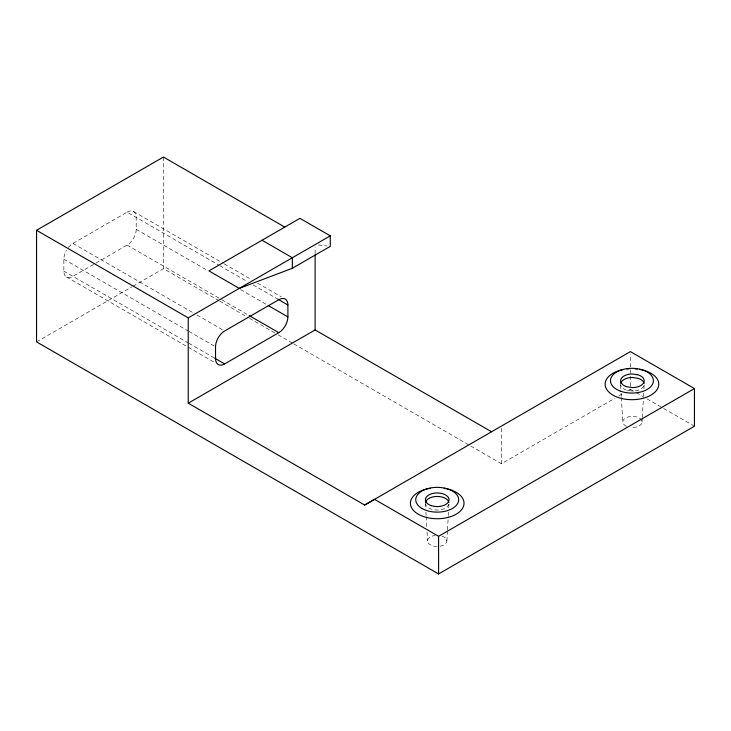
<?xml version="1.0" encoding="UTF-8"?>
<svg xmlns="http://www.w3.org/2000/svg" width="731" height="731" viewBox="0 0 731 731"><rect width="100%" height="100%" fill="white"/><g stroke="black" fill="none" stroke-linecap="round" stroke-linejoin="round"><path stroke-width="0.55" stroke-dasharray="3.65 2.74" d="M315.116 253.712L315.116 246.886M446.869 540.913L447.436 530.944M447.5 529.838L448.249 516.543M448.313 515.437L448.505 512.111M448.752 507.68L449.008 503.257M642.065 421.933L642.257 418.616M642.321 417.502L643.454 397.563M643.518 396.458L643.7 393.141M643.956 388.709L644.203 384.278M68.403 247.471A12.875 7.429 -60 0 1 72.954 243.432L127.103 212.164L218.944 265.179M127.103 212.164A12.875 7.429 -60 0 1 136.204 217.427L136.213 229.324A12.875 7.438 -60 0 1 127.103 245.095L72.954 276.355A12.866 7.429 -60 0 1 63.853 271.1L63.853 259.194A12.875 7.429 -60 0 1 66.521 250.221M36.55 341.898L131.964 286.826M132.951 286.26L163.442 268.652L218.788 300.596M470.801 446.065L501.439 463.746L614.853 398.24M618.746 396.001L623.607 393.187M627.49 390.948L630.405 389.257L630.405 353.886M318.369 244.986L327.031 245.991M630.405 389.257L635.285 392.072M636.262 392.638L643.088 396.577M646.981 398.834L662.652 407.88M663.638 408.446L694.45 426.228M133.545 211.533L223.174 263.27M224.161 263.836L251.738 279.754M257.65 283.171L281.289 296.813M219.93 265.755L247.507 281.673M253.182 284.944L278.785 299.728M136.213 229.324L208.116 270.826M240.618 289.595L267.217 304.946M127.103 245.095L220.68 299.107M221.667 299.673L248.257 315.024M219.775 301.172L248.43 317.711M249.426 318.287L277.095 334.259M278.082 334.825L292.912 343.378M293.899 343.954L469.814 445.49M72.954 243.432L193.121 312.795M197.059 315.07L224.636 330.988M63.853 259.194L187.958 330.832M188.945 331.399L215.535 346.759M63.853 271.1L188.196 342.876M188.945 343.305L215.544 358.656M66.521 276.985L214.265 362.274M620.674 385.383L620.866 388.709M621.112 393.141L621.304 396.458M621.368 397.573L622.766 421.933M425.415 503.257L425.661 507.689M425.917 512.12L426.109 515.437M426.173 516.543L426.803 527.627M427.059 532.049L427.562 540.913M501.429 428.366L501.439 463.746M163.442 157.046L163.442 268.652M448.907 504.125A11.797 6.807 0 0 1 437.211 510.064A11.797 6.807 0 0 1 425.506 504.125M643.801 386.041A11.797 6.807 0 0 1 632.406 391.085L626.513 390.171A11.797 6.807 0 0 1 620.61 384.278M626.558 426.365A9.649 5.574 0 0 1 626.869 417.374A9.649 5.574 0 0 1 641.617 420.252A9.649 5.574 0 0 1 632.416 427.507M442.045 536.088A9.649 5.574 0 0 1 446.751 541.79A9.649 5.574 0 0 1 439.212 546.368M437.22 546.486A9.649 5.574 0 0 1 427.617 541.497A9.649 5.574 0 0 1 435.219 535.457"/><path stroke-width="1.1" d="M188.223 403.183L364.678 505.039L630.405 351.611L694.45 388.572L694.45 426.228L438.591 573.954L36.55 341.898L36.55 230.292L188.223 317.866L188.223 403.183L315.116 329.937L315.116 254.854M330.284 235.848L330.284 246.365L292.363 268.25L239.275 288.398L208.938 270.881L299.948 218.341L330.284 235.848L188.223 317.866M438.591 573.954L438.591 536.307L694.45 388.572M36.55 230.292L163.442 157.046L284.779 227.094M224.645 363.91L278.794 332.651A12.875 7.438 -60 0 0 287.895 316.879L287.895 304.982A12.875 7.429 -60 0 0 278.785 299.728L224.636 330.988A12.875 7.429 -60 0 0 215.535 346.759L215.544 358.656A12.866 7.429 -60 0 0 224.645 363.91L214.795 358.227M364.678 505.039L374.546 499.355L438.591 536.307M262.027 240.234L292.363 257.741L292.363 268.25M278.045 299.299L287.895 304.982M315.116 329.937L491.57 431.774M268.195 305.512L287.895 316.879M249.244 315.6L278.794 332.651M425.506 502.38A11.797 6.807 0 0 1 437.211 496.44A11.797 6.807 0 0 1 448.907 502.38M620.71 383.4A11.797 6.807 0 0 1 632.406 377.47L638.309 378.375A11.797 6.807 0 0 1 644.112 383.4M639.652 369.374A26.809 15.479 0 0 1 653.907 393.086A26.809 15.479 0 0 1 610.449 393.461A26.809 15.479 0 0 1 623.479 369.52M626.942 369A26.809 15.479 0 0 1 629.29 368.799M635.011 368.826A26.809 15.479 0 0 1 637.331 369.036M444.146 488.299A26.809 15.479 0 0 1 459.178 512.129A26.809 15.479 0 0 1 415.245 512.129A26.809 15.479 0 0 1 430.267 488.299M637.094 374.692L632.406 373.961A11.797 6.807 0 0 0 621.012 379.014A11.797 6.807 0 0 0 626.513 386.672L632.406 387.585A11.797 6.807 0 0 0 643.801 382.532A11.797 6.807 0 0 0 638.309 374.875L637.094 374.692M431.308 505.651A11.797 6.807 0 0 0 449.008 499.748A11.797 6.807 0 0 0 431.308 493.854A11.797 6.807 0 0 0 431.308 505.651M620.674 391.24A21.455 12.381 0 0 0 653.386 381.07A21.455 12.381 0 0 0 621.77 369.795A21.455 12.381 0 0 0 620.674 391.24M422.043 508.511A21.455 12.381 0 0 0 457.926 502.955A21.455 12.381 0 0 0 431.655 487.787A21.455 12.381 0 0 0 422.043 508.511"/></g></svg>
